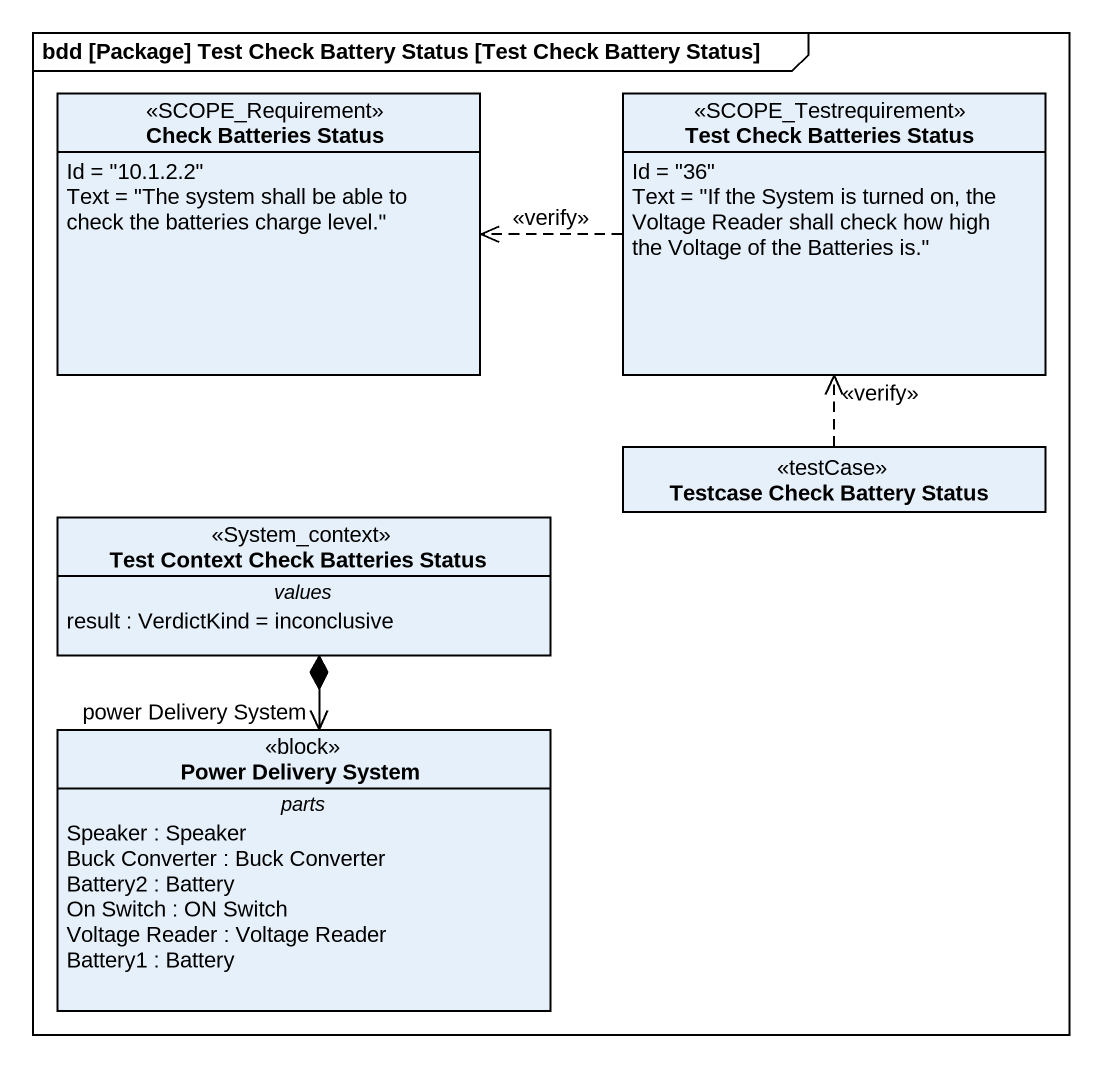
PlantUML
@startuml
mainframe bdd [Package] Test Check Battery Status [Test Check Battery Status]
hide circle
hide empty members
class "Check Batteries Status" as Check_Batteries_Status <<SCOPE_Requirement>> {
  Id = "10.1.2.2"
  Text = "The system shall be able to check the batteries charge level."
}
class "Test Check Batteries Status" as Test_Check_Batteries_Status <<SCOPE_Testrequirement>> {
  Id = "36"
  Text = "If the System is turned on, the Voltage Reader shall check how high the Voltage of the Batteries is."
}
class "Testcase Check Battery Status" as Testcase_Check_Battery <<testCase>>
class "Test Context Check Batteries Status" as Test_Context_Check <<System_context>> {
  -- values --
  result : VerdictKind = inconclusive
}
class "Power Delivery System" as Power_Delivery_System <<block>> {
  -- parts --
  Speaker : Speaker
  Buck Converter : Buck Converter
  Battery2 : Battery
  On Switch : ON Switch
  Voltage Reader : Voltage Reader
  Battery1 : Battery
}
Test_Check_Batteries_Status .left.> Check_Batteries_Status : <<verify>>
Testcase_Check_Battery .up.> Test_Check_Batteries_Status : <<verify>>
Test_Context_Check *--> "power Delivery System" Power_Delivery_System
@enduml
